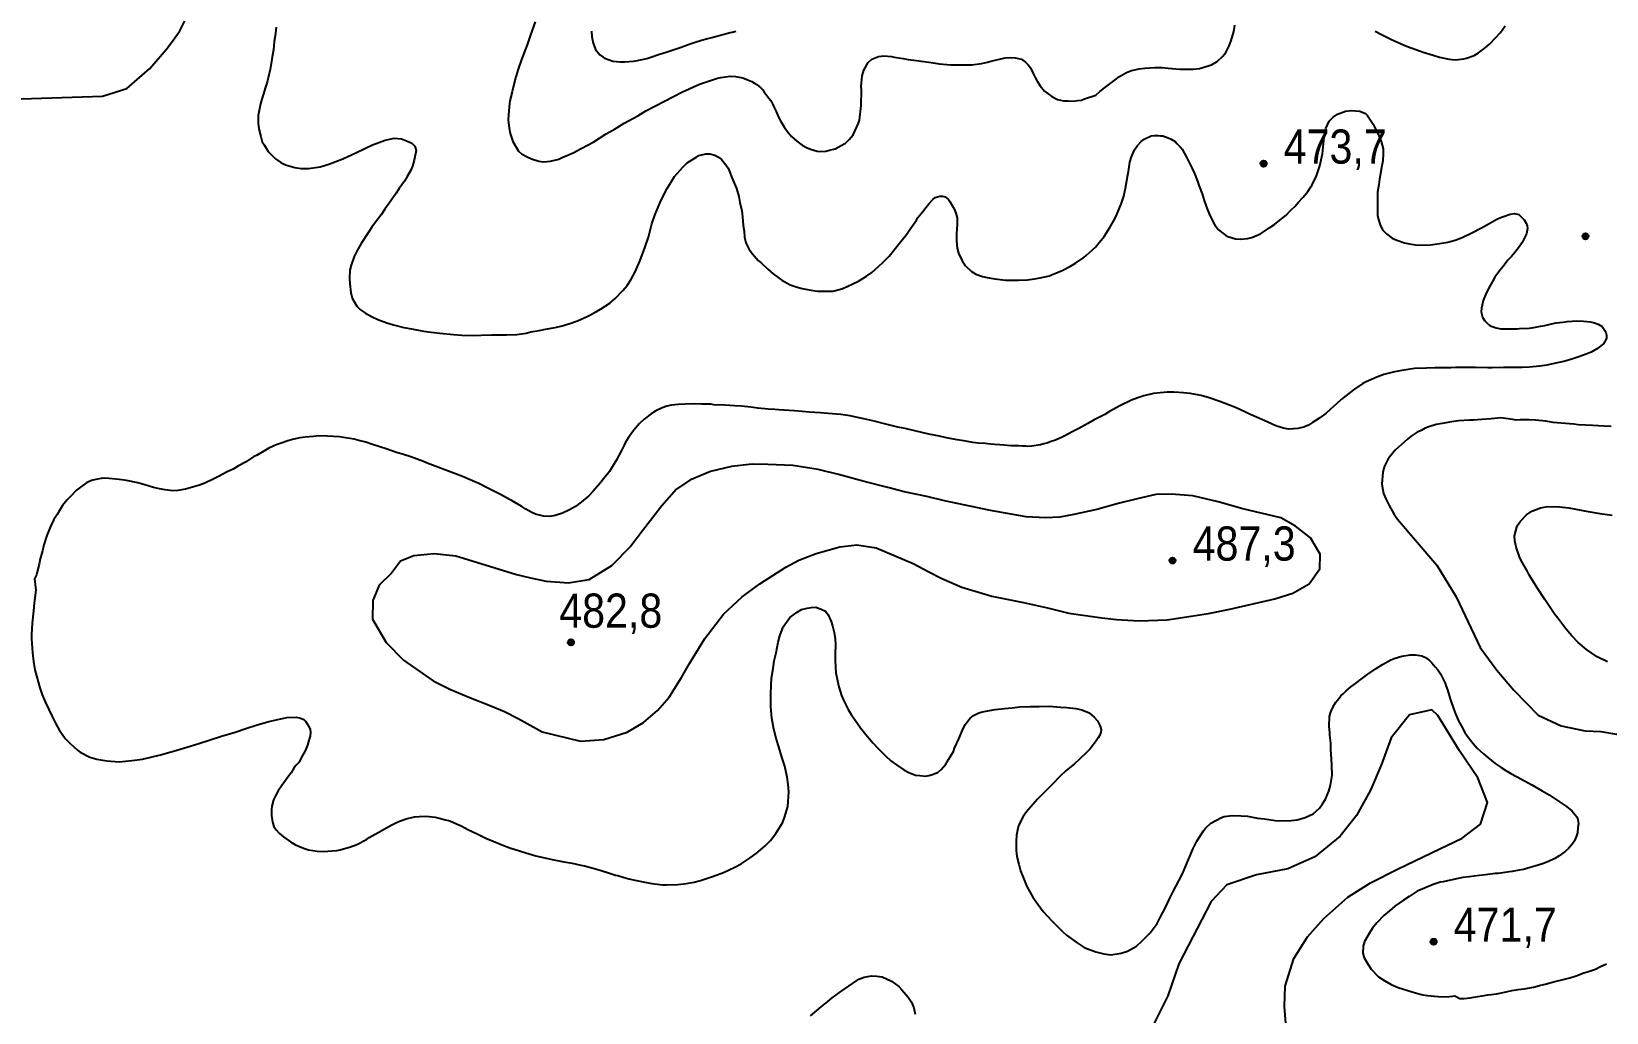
# Model space of a CAD drawing. Header units: metres. Extents: x 552626 to 559174, y 1843804 to 1852371.
# Drawn here: x 556217 to 557000, y 1849219 to 1849707 of the extents above; entities that cross this region are included whole.
import ezdxf

# ---------------------------------------------------------------- set-up
doc = ezdxf.new("R2010")
doc.units = ezdxf.units.M
doc.header["$LTSCALE"] = 6.8
for name, color, linetype, lineweight in [('1', 7, 'Continuous', 25), ('3', 7, 'Continuous', 25), ('5', 7, 'Continuous', 25)]:
    doc.layers.add(name, color=color, linetype=linetype, lineweight=lineweight)

msp = doc.modelspace()

# ---------------------------------------------------------------- hatches: boundary and pattern name
at = {"layer": '5'}
for points in [[(556830.64, 1849641.47, 1), (556827.64, 1849641.47, 1)], [(556990.62, 1849605.34, 1), (556987.62, 1849605.34, 1)], [(556785.38, 1849444.1, 1), (556782.38, 1849444.1, 1)], [(556486.46, 1849403.46, 1), (556483.46, 1849403.46, 1)], [(556915.14, 1849254.61, 1), (556912.14, 1849254.61, 1)]]:
    msp.add_hatch(color=256, dxfattribs=at).paths.add_polyline_path(points)

# ---------------------------------------------------------------- linework, layer by layer
at = {"layer": '1'}
for points in [[(556206.75, 1849673.55), (556252.16, 1849675.11), (556264.2, 1849678.77), (556275.71, 1849688.72), (556283.84, 1849698.3), (556285.99, 1849701.01), (556289.47, 1849705.8), (556290.54, 1849707.57), (556292.85, 1849712.14), (556296.2, 1849719.65), (556298.7, 1849726.52), (556300.09, 1849731.16), (556301.5, 1849735.62), (556304.78, 1849751.31), (556303.58, 1849765.58), (556300.92, 1849777.35), (556299.97, 1849783.07), (556297.71, 1849791.39), (556293.96, 1849802.46), (556289.39, 1849811.83), (556285.06, 1849819.19), (556281.52, 1849824.6), (556277.35, 1849831.84)], [(556467.2, 1849712.03), (556464.84, 1849705.55), (556463.13, 1849700.52), (556462.1, 1849697.57), (556460.32, 1849693.26)], [(556338.43, 1849709.41), (556337.92, 1849705.06), (556337.51, 1849702.27), (556337.17, 1849698.11), (556336.56, 1849694.66), (556336.34, 1849693.35), (556335.46, 1849688.32), (556334.84, 1849685.68), (556333.99, 1849681.93), (556333.26, 1849679.56), (556332.05, 1849675.76), (556331.4, 1849673.49), (556330.74, 1849671.22), (556330.03, 1849667.85), (556329.58, 1849665.42), (556329.47, 1849661.57), (556329.79, 1849658.86), (556330.78, 1849654.95), (556331.53, 1849652.39), (556332.44, 1849650.85), (556334.56, 1849647.52), (556338.09, 1849643.9), (556340.76, 1849642.11), (556343.19, 1849640.83), (556347.73, 1849639.53), (556350.98, 1849639.08), (556354.56, 1849639.03), (556360.39, 1849639.97), (556364.72, 1849641.29), (556371.55, 1849643.91), (556378.42, 1849646.98), (556386.39, 1849650.82), (556392.71, 1849653.19), (556397.18, 1849654.07), (556400.77, 1849653.84), (556404.12, 1849652.49), (556405.87, 1849651.6), (556407.32, 1849650.12), (556408.01, 1849648.09), (556407.46, 1849644.92), (556407.03, 1849643.13), (556406.18, 1849640.2), (556405.4, 1849638.19), (556403.57, 1849635.06), (556402.19, 1849632.7)], [(556495.23, 1849707.29), (556495.28, 1849704.47), (556495.92, 1849701.34), (556497.19, 1849698.2), (556499.32, 1849695.53), (556501.01, 1849694.35), (556502.07, 1849693.84), (556505.7, 1849692.43), (556509.39, 1849692.12), (556511.67, 1849692.11), (556515.84, 1849692.41), (556517.28, 1849692.57), (556522.7, 1849693.83), (556524.2, 1849694.28), (556528.94, 1849695.92), (556532.2, 1849696.93), (556536.78, 1849698.37), (556539.68, 1849699.34), (556543.7, 1849700.9), (556546.26, 1849701.65), (556549.86, 1849702.88), (556552.24, 1849703.61), (556554.38, 1849704.04), (556557.38, 1849704.93), (556558.62, 1849705.26), (556564.13, 1849706.62), (556565.11, 1849706.82), (556566.97, 1849707.31)], [(556703.17, 1849694.19), (556705.71, 1849694.14), (556708.86, 1849693.41), (556710.85, 1849691.99), (556712.2, 1849690.59), (556713.29, 1849689.08), (556714.62, 1849686.22), (556715.57, 1849684.32), (556716.69, 1849682.44), (556718.14, 1849680.14), (556720.36, 1849677.57), (556722.06, 1849676.21), (556723.95, 1849674.88), (556726.8, 1849673.43), (556729.77, 1849672.64), (556731.96, 1849672.64), (556734.49, 1849672.6), (556736.6, 1849672.83), (556738.68, 1849673.07), (556740.21, 1849673.63), (556745.78, 1849675.46), (556747.76, 1849677.33), (556750.09, 1849679.24), (556752.11, 1849680.75), (556755.39, 1849683.23), (556757.58, 1849684.76), (556761, 1849686.79), (556763.44, 1849687.8), (556767.26, 1849688.7), (556770.14, 1849689.03), (556775.05, 1849689.22), (556778.51, 1849689.26), (556781.74, 1849688.99), (556787.55, 1849688.47), (556789.11, 1849688.38), (556794.12, 1849688.49), (556797.28, 1849688.77), (556803.28, 1849690.55), (556806.1, 1849692.24), (556808.89, 1849694.94), (556810.33, 1849696.74), (556811.96, 1849700.03), (556813.11, 1849702.72), (556814.33, 1849707.15), (556814.78, 1849710.4)], [(556884.58, 1849707.37), (556887.79, 1849705.64), (556892.63, 1849703.27), (556896.1, 1849701.66), (556900.23, 1849699.86), (556905.26, 1849698.15), (556908.51, 1849696.88), (556913.35, 1849695.34), (556916.55, 1849694.43), (556921.32, 1849693.43)], [(556921.32, 1849693.43), (556924.29, 1849693.04), (556928.61, 1849693.53), (556930.03, 1849693.88), (556933.79, 1849695.31), (556936.01, 1849696.66), (556939.21, 1849699.04), (556941.36, 1849700.93), (556944.63, 1849704.22), (556946.81, 1849706.76), (556949.26, 1849710.05)], [(556460.32, 1849693.26), (556458.67, 1849688.51), (556457.56, 1849684.64), (556456.04, 1849678.81), (556455.77, 1849677.22), (556454.64, 1849672.71), (556454.25, 1849669.75), (556453.89, 1849665.78), (556453.84, 1849663.04), (556454.27, 1849659.25), (556454.78, 1849656.39), (556456.06, 1849652.43), (556458.88, 1849647.74), (556460.31, 1849646.44), (556462.94, 1849645.01), (556465.44, 1849643.83), (556468.95, 1849642.69), (556471.36, 1849642.41), (556474.8, 1849642.63), (556478.96, 1849643.74), (556480.52, 1849644.47), (556486.08, 1849646.93), (556490.04, 1849649.03), (556496.31, 1849652.4), (556502.53, 1849656.31), (556506.9, 1849658.73), (556511.42, 1849661.53), (556518.19, 1849665.32), (556522.21, 1849667.69), (556526.59, 1849670.11), (556535.98, 1849674.93), (556540.38, 1849677.17), (556548.88, 1849681.07), (556557.76, 1849684), (556559.46, 1849684.29), (556564.04, 1849684.91), (556566.7, 1849684.76), (556570.43, 1849684.09), (556572.34, 1849683.4), (556574.82, 1849682.4), (556576.21, 1849681.47), (556577.29, 1849680.77), (556578.5, 1849679.81), (556579.3, 1849679.18), (556580.25, 1849678.1), (556581.01, 1849677), (556581.86, 1849676), (556583.37, 1849673.98), (556584.23, 1849672.81), (556585.36, 1849670.93), (556585.86, 1849669.71), (556586.95, 1849667.37), (556588.09, 1849664.67), (556589.03, 1849662.77), (556590.04, 1849661.15), (556591.15, 1849659.45), (556592.36, 1849657.68), (556594.59, 1849654.92), (556597.22, 1849652.67), (556599.83, 1849650.6), (556601.96, 1849649.56), (556603.98, 1849648.61), (556607.29, 1849647.62), (556609.14, 1849647.47), (556611.58, 1849647.65), (556613.44, 1849648.14), (556616.18, 1849648.91), (556619.2, 1849650.45), (556621.34, 1849651.7), (556623.23, 1849653.46), (556625.15, 1849655.87), (556627.87, 1849661.57), (556628.32, 1849663.18), (556629.24, 1849670.31), (556629.27, 1849677.98), (556629.14, 1849679.88), (556629.72, 1849685.15), (556630.5, 1849687.98), (556632.7, 1849691.79), (556634.44, 1849693.36), (556637.84, 1849694.75), (556640.36, 1849695.04), (556644.23, 1849694.75), (556645.63, 1849694.46), (556650, 1849693.77), (556652.6, 1849693.34), (556656.59, 1849692.8), (556658.92, 1849692.43), (556662.72, 1849691.86), (556666.15, 1849691.43), (556668.01, 1849691.1), (556673.72, 1849690.66), (556675.46, 1849690.58), (556680.85, 1849690.56), (556684.21, 1849690.68), (556688.98, 1849691.31), (556691.96, 1849691.89), (556694.3, 1849692.62), (556697.18, 1849693.28), (556700.66, 1849694.12), (556703.17, 1849694.19)], [(556811.33, 1849605.25), (556815.2, 1849604.14), (556817.61, 1849603.87), (556821.14, 1849604.18), (556823.37, 1849604.71), (556827.53, 1849606.65), (556828.65, 1849607.24), (556832.22, 1849609.66), (556834.5, 1849611.29), (556838.86, 1849614.72), (556840.12, 1849615.69), (556842.82, 1849618.47), (556844.72, 1849620.24), (556846.41, 1849622.17), (556848.85, 1849624.83), (556851.09, 1849627.65), (556852.57, 1849629.92), (556853.26, 1849631), (556855.49, 1849635.47), (556857.12, 1849640.41), (556858.36, 1849646.31), (556858.79, 1849649.74), (556859.04, 1849653.16), (556859.35, 1849656.03), (556860.02, 1849658.94), (556861.8, 1849662.62), (556863.67, 1849664.57), (556865.88, 1849666.1), (556869.82, 1849667.56), (556872.61, 1849667.97), (556877.05, 1849667.57), (556879.74, 1849666.41), (556880.56, 1849665.59), (556883.55, 1849661.09), (556884.34, 1849659.81), (556886.4, 1849655.38), (556887.55, 1849652.5), (556888.53, 1849648.77), (556888.62, 1849646.4), (556888.39, 1849642.81), (556887.84, 1849640.46), (556887.19, 1849636.55), (556886.68, 1849633.84), (556886.35, 1849631.15), (556885.78, 1849627.33), (556885.82, 1849615.82), (556886.01, 1849614.19), (556887.1, 1849611.02), (556888.3, 1849608.6), (556890.27, 1849606.54), (556893.07, 1849604.49), (556895.38, 1849603.47), (556899.09, 1849602.16), (556901.72, 1849601.55), (556904.62, 1849601.06), (556907.36, 1849601.01), (556912.1, 1849601.18), (556915.53, 1849601.58), (556920.64, 1849602.44), (556924.27, 1849603.5), (556927.78, 1849604.81), (556932.64, 1849607.02), (556937.47, 1849609.58), (556940.39, 1849611.2), (556945.12, 1849613.85), (556947.38, 1849614.84), (556948.78, 1849615.36), (556951.69, 1849616.34), (556953.75, 1849616.67), (556955.9, 1849616.27), (556957.65, 1849614.55), (556958.6, 1849613.47), (556959.61, 1849611.85), (556960.04, 1849610.53), (556960.28, 1849609.19), (556959.75, 1849606.66), (556959.03, 1849604.93), (556957.7, 1849602.21), (556956.36, 1849600.32), (556953.97, 1849597.31), (556952.27, 1849595.37), (556950.57, 1849593.44), (556948.17, 1849590.42), (556946.5, 1849588.31), (556944.12, 1849585.11), (556942.82, 1849582.86), (556940.85, 1849579.34), (556939.38, 1849576.25), (556938.24, 1849573.37), (556937.39, 1849569.62), (556937.32, 1849567.87), (556937.99, 1849565.21), (556938.92, 1849563.48), (556940.9, 1849561.42), (556941.78, 1849560.89), (556944.73, 1849559.85), (556946.98, 1849559.38), (556951.1, 1849559.39), (556955.13, 1849559.31), (556956.39, 1849559.45), (556961.13, 1849559.63)], [(556612.19, 1849578), (556615.1, 1849578.15), (556619.55, 1849579.21), (556622.26, 1849580.34), (556625.02, 1849581.76), (556627.81, 1849582.99), (556631.81, 1849585.55), (556634.43, 1849587.41), (556639.73, 1849592.22), (556643.01, 1849595.52), (556646.94, 1849600.27), (556648.86, 1849602.69), (556651.66, 1849606.21), (556653.29, 1849608.68), (556656.59, 1849613.45), (556657.36, 1849614.64), (556659.84, 1849617.76), (556661.44, 1849619.77), (556662.88, 1849621.58), (556664.73, 1849623.71), (556665.99, 1849624.68), (556668.3, 1849625.31), (556669.58, 1849625.28), (556670.99, 1849624.98), (556672.52, 1849623.6), (556673.18, 1849622.58), (556674.32, 1849620.7), (556675.32, 1849619.08), (556676.22, 1849616.89), (556676.85, 1849614.59), (556676.96, 1849611.22), (556676.75, 1849609.09), (556676.49, 1849606.5), (556676.53, 1849603.03), (556676.84, 1849599.5), (556677.49, 1849597.02), (556679.31, 1849593.11), (556680.97, 1849590.65), (556684.03, 1849587.89), (556686.1, 1849586.57), (556689.53, 1849585.32), (556691.78, 1849584.85), (556695.6, 1849584.28), (556696.9, 1849584.06), (556700.98, 1849583.62), (556704.47, 1849583.47), (556707.3, 1849583.52), (556711.75, 1849583.76), (556715.36, 1849584.17), (556718.05, 1849584.66), (556722.68, 1849585.74), (556723.82, 1849586.15), (556727.14, 1849587.45), (556729.41, 1849588.44), (556733.19, 1849590.52), (556735.67, 1849591.99), (556739.74, 1849594.84), (556740.9, 1849595.88), (556745.8, 1849600.19), (556746.75, 1849601.4), (556749.87, 1849605.33), (556752.74, 1849609.77), (556755.18, 1849614.07), (556756.21, 1849616.2), (556758.5, 1849621.77), (556759.65, 1849625.28), (556760.56, 1849629.32), (556761.72, 1849635.95), (556762.07, 1849637.63), (556762.74, 1849642.19), (556763.53, 1849644.84), (556764.96, 1849648.3), (556766.44, 1849650.57), (556768.32, 1849652.52), (556769.84, 1849653.61), (556773.3, 1849655.29), (556774.93, 1849655.48), (556776.93, 1849655.52), (556777.96, 1849655.37), (556779.16, 1849655.23), (556781.65, 1849654.24), (556783.18, 1849653.68), (556785.15, 1849652.44), (556786.28, 1849651.38), (556787.73, 1849649.9), (556788.7, 1849648.64), (556789.77, 1849646.48), (556790.8, 1849644.68), (556791.97, 1849642.44), (556793.73, 1849639.07), (556794.84, 1849636.55), (556796.28, 1849632.78), (556797.21, 1849630.24), (556798.65, 1849626.47), (556799.66, 1849623.2), (556801.31, 1849618.46), (556802.58, 1849615.31), (556804.92, 1849610.82), (556806.74, 1849608.56), (556810.16, 1849605.85), (556811.33, 1849605.25)], [(556402.19, 1849632.7), (556399.68, 1849629.12), (556398.12, 1849626.75), (556395.44, 1849622.97), (556392.53, 1849618.88), (556390.65, 1849616.11), (556387.88, 1849612.41), (556386.06, 1849609.91), (556384.19, 1849607.14), (556380.78, 1849601.81), (556378.56, 1849597.99), (556377.31, 1849595.37), (556375.7, 1849591.07), (556375.09, 1849588.44), (556374.9, 1849584.49), (556375.13, 1849581.68), (556375.63, 1849577.35), (556376.22, 1849574.58), (556378.5, 1849570.64), (556380.45, 1849568.76), (556382.93, 1849567.13), (556386.25, 1849565.31), (556388.96, 1849563.98), (556393.54, 1849562.31), (556396.85, 1849561.32), (556401.93, 1849560.07), (556405.67, 1849559.4), (556411.65, 1849558.26), (556415.47, 1849557.69), (556419.82, 1849557.19), (556426.57, 1849556.59), (556430.72, 1849556.25), (556436.68, 1849556.11), (556440.33, 1849556.16), (556445.53, 1849556.3), (556446.99, 1849556.28), (556450.82, 1849556.36), (556452.93, 1849556.33), (556458.02, 1849556.55), (556462.7, 1849557.27), (556465.1, 1849557.82), (556469.13, 1849558.55), (556472.36, 1849559.11), (556477.19, 1849560.03), (556480.58, 1849560.78), (556484.37, 1849562.04), (556488.24, 1849563.4), (556493.28, 1849565.62), (556496.47, 1849567.36), (556499.65, 1849569.1), (556504.23, 1849572.18), (556506.89, 1849574.5), (556510.75, 1849578.33), (556512.83, 1849580.94), (556514.71, 1849583.72), (556516.82, 1849587.62), (556519.23, 1849592.92), (556521.87, 1849600.18), (556523.52, 1849604.94), (556525.22, 1849611.63), (556526.57, 1849615.8), (556529.17, 1849621.77), (556531.74, 1849627.28), (556532.82, 1849629.05), (556536.43, 1849635.04), (556540.64, 1849639.73), (556542.68, 1849641.88), (556547.55, 1849644.91), (556548.57, 1849645.58), (556552.03, 1849646.43), (556553.96, 1849646.38), (556556.41, 1849645.75), (556558.56, 1849644.53), (556559.89, 1849643.31), (556561.91, 1849640.89), (556563.02, 1849639.19), (556563.97, 1849637.29), (556564.78, 1849635), (556566.27, 1849631.52), (556567.19, 1849629.15), (556568.38, 1849625.09), (556568.9, 1849622.22), (556569.83, 1849618.03), (556570.19, 1849614.96), (556570.58, 1849610.71), (556570.99, 1849607.92), (556571.25, 1849604.93), (556571.94, 1849602.09), (556573.6, 1849598.8), (556575.13, 1849596.6), (556578.07, 1849593.28), (556579.28, 1849592.32), (556582.86, 1849588.98), (556585.5, 1849586.73), (556589.7, 1849583.55), (556593.9, 1849581.2), (556596.86, 1849580.17), (556599.87, 1849579.42), (556604.09, 1849578.53), (556607.52, 1849578.1), (556612.19, 1849578)], [(556961.13, 1849559.63), (556963.45, 1849560.08), (556966.68, 1849560.64), (556968.93, 1849560.99), (556972.21, 1849561.82), (556974.5, 1849562.3), (556977.84, 1849562.67), (556979.99, 1849562.99), (556982.41, 1849563.14), (556984.64, 1849563.27), (556988.13, 1849563.2), (556991.52, 1849562.77), (556993.56, 1849562.36), (556995.43, 1849561.7), (556997.4, 1849560.43), (556998.74, 1849558.51), (556999.23, 1849557.6), (556999.49, 1849556.24), (556999.5, 1849554.6), (556998.06, 1849551.96), (556996.72, 1849550.9), (556995.14, 1849549.53), (556991.88, 1849547.69), (556989.43, 1849546.68), (556985.75, 1849545.34), (556982.84, 1849544.36), (556978.33, 1849543.02), (556975.02, 1849542.37), (556969.93, 1849541.33), (556966.42, 1849540.83), (556961.27, 1849540.33), (556957.72, 1849540.2), (556954.17, 1849540.07), (556948.41, 1849540.05), (556942.65, 1849540.02), (556940.64, 1849539.98), (556934.4, 1849540.17), (556924.45, 1849540.04), (556922.27, 1849539.97), (556920.16, 1849540), (556914.22, 1849539.96), (556910.13, 1849539.76), (556904.21, 1849539.54), (556897.91, 1849538.64), (556894.14, 1849538.02), (556888.91, 1849536.6), (556885.49, 1849535.38), (556880.1, 1849532.93), (556878.54, 1849532.21), (556873.87, 1849529.02), (556867.65, 1849524.28), (556865.43, 1849522.11), (556862.29, 1849519.18), (556860.29, 1849517.49), (556857.09, 1849515.11), (556853.53, 1849512.69), (556851.39, 1849511.44), (556849.12, 1849510.45), (556846.09, 1849509.74), (556844.01, 1849509.59), (556841.46, 1849509.48), (556839.11, 1849510.03), (556837.81, 1849510.25), (556835.24, 1849511.14), (556831.2, 1849512.87), (556826.75, 1849514.92), (556821.75, 1849517.09), (556820.1, 1849517.91), (556815.18, 1849520.18), (556811.72, 1849521.61), (556807.42, 1849523.22), (556802.18, 1849525.08), (556798.12, 1849526.17), (556792.7, 1849527.2), (556789.37, 1849527.54), (556784.49, 1849527.81), (556781.2, 1849527.8), (556776.13, 1849527.4), (556774.5, 1849527.21), (556769.69, 1849526.11), (556766.61, 1849525.11), (556763.46, 1849523.84), (556757.65, 1849521.07), (556752.59, 1849518.2), (556750.19, 1849516.83), (556745.02, 1849514.04), (556741.84, 1849512.3), (556737.27, 1849509.86), (556734.35, 1849508.24), (556730.38, 1849506.14), (556729.08, 1849505.54), (556725.69, 1849503.96), (556723.67, 1849503.27), (556721.39, 1849502.46), (556719.96, 1849502.11), (556718.36, 1849501.74), (556717.12, 1849501.42), (556715.05, 1849501.09), (556713.97, 1849500.97), (556712.06, 1849500.84), (556711.04, 1849500.99)], [(556711.04, 1849500.99), (556709.29, 1849501.07), (556707.37, 1849501.12), (556705.98, 1849501.24), (556703.51, 1849501.23), (556700, 1849501.56), (556698.08, 1849501.61), (556695.41, 1849501.76), (556693.46, 1849501.99), (556690.87, 1849502.25), (556687.36, 1849502.57), (556684.67, 1849502.9), (556680.19, 1849503.67), (556676.84, 1849504.2), (556671.52, 1849505.14), (556668.05, 1849505.93), (556662.8, 1849506.98), (556659.33, 1849507.77), (556655.86, 1849508.56), (556651.06, 1849509.74), (556647.4, 1849510.51), (556641.38, 1849512.02), (556634.97, 1849513.66), (556630.58, 1849514.52), (556625.88, 1849515.63), (556623.73, 1849516.02), (556618.99, 1849516.67), (556612.71, 1849517.23), (556608.92, 1849517.61), (556603.3, 1849517.98), (556599.78, 1849518.3), (556596.01, 1849518.51), (556588.08, 1849519.06), (556586.24, 1849519.22), (556582.93, 1849519.39), (556577.75, 1849519.89), (556574.32, 1849520.32), (556569.68, 1849520.88), (556566.37, 1849521.05), (556561.49, 1849521.31), (556555.97, 1849521.59), (556554.39, 1849521.87), (556549.91, 1849521.81), (556546.78, 1849522), (556541.59, 1849521.86), (556538.22, 1849521.75), (556534.97, 1849521.38), (556532.56, 1849520.83), (556530.28, 1849520.02), (556527.15, 1849518.56), (556524.85, 1849517.11), (556521.41, 1849514.43), (556519.09, 1849512.33), (556516.19, 1849508.89), (556513.5, 1849505.29), (556511.88, 1849502.63), (556511.37, 1849501.57), (556510.17, 1849499.24), (556507.4, 1849493.89), (556505.65, 1849490.85), (556504.09, 1849488.48), (556501.29, 1849484.96), (556499.3, 1849482.44), (556496.08, 1849478.6), (556493.78, 1849476.32), (556490.12, 1849473.16), (556487.16, 1849471.08), (556484.26, 1849469.29), (556480.79, 1849467.61), (556477.08, 1849466.45), (556474.48, 1849466.06), (556471.27, 1849466.15), (556467.31, 1849467.16), (556465.56, 1849468.05), (556462.55, 1849469.63), (556460.48, 1849470.95), (556455.67, 1849473.78), (556454.4, 1849474.45), (556450, 1849476.97), (556446.7, 1849478.6), (556443.69, 1849480.17), (556439.13, 1849482.48), (556436.05, 1849483.78), (556431.15, 1849485.87), (556427.61, 1849487.2), (556422.35, 1849489.24), (556418.81, 1849490.58), (556413.47, 1849492.52), (556411.64, 1849493.32), (556405.43, 1849495.62), (556401.82, 1849496.85), (556398.22, 1849497.9), (556393.08, 1849499.69), (556389.94, 1849500.7), (556385.77, 1849502.05), (556383.01, 1849502.92), (556379.62, 1849503.81), (556377.17, 1849504.45), (556372.87, 1849505.23), (556369.9, 1849505.62), (556366.95, 1849505.83)], [(556998.31, 1849510.97), (556992.8, 1849511.25), (556985.45, 1849511.69), (556983.33, 1849511.9), (556976.98, 1849512.36), (556973.09, 1849512.82), (556969.36, 1849513.49), (556964.19, 1849513.99), (556960.99, 1849514.08), (556956.7, 1849514.04), (556954.7, 1849514), (556952.94, 1849514.25), (556947.09, 1849515.13), (556945.47, 1849514.94), (556942.3, 1849514.67), (556939.68, 1849514.46), (556933.25, 1849514), (556931.43, 1849513.97), (556926.01, 1849513.53), (556922.5, 1849513.04), (556917.84, 1849512.32), (556914.98, 1849511.81), (556911.28, 1849510.65), (556909.36, 1849509.88), (556907.38, 1849508.84), (556905.48, 1849507.89), (556902.5, 1849505.99), (556900.67, 1849504.51), (556894.46, 1849498.96), (556892.39, 1849496.35), (556891.03, 1849494.64), (556889.02, 1849490.67), (556888.43, 1849487.86), (556887.97, 1849482.33), (556888.12, 1849481.07), (556888.81, 1849477.41), (556890.06, 1849474.45), (556891.6, 1849471.43), (556893.89, 1849467.31), (556895.65, 1849464.78), (556915.26, 1849441.77), (556924.92, 1849426.15), (556930.87, 1849413.5), (556936.82, 1849400.85), (556945, 1849389.69), (556953.51, 1849379.7), (556965.6, 1849367.29), (556977.06, 1849361.95), (556988.92, 1849359.45), (556996.68, 1849359.06), (557010.31, 1849356.76)], [(557001.79, 1849510.82), (556998.31, 1849510.97)], [(556366.95, 1849505.83), (556363.92, 1849505.94), (556359.61, 1849506.09), (556356.98, 1849505.88), (556352.83, 1849505.4), (556350.3, 1849505.11), (556346.55, 1849504.31), (556344.25, 1849503.68), (556340.9, 1849502.57), (556338.54, 1849501.66), (556334.89, 1849499.96), (556332.31, 1849498.56), (556328.63, 1849496.4), (556327.32, 1849495.8), (556323.24, 1849493.13), (556319.72, 1849491.18), (556317.15, 1849489.6), (556314.21, 1849488.17), (556309.9, 1849485.84), (556307.22, 1849484.53), (556303.06, 1849482.59), (556300.43, 1849481.55), (556293.44, 1849479.56), (556289.57, 1849479.03), (556287.12, 1849478.84), (556283.32, 1849479.22), (556280.51, 1849479.82), (556277.6, 1849480.49), (556273.24, 1849481.82), (556269.67, 1849482.69), (556264.05, 1849483.87), (556260.41, 1849484.46), (556255.42, 1849484.98), (556252.39, 1849485.09), (556248.8, 1849484.5), (556246.67, 1849483.89), (556244.25, 1849482.69), (556241.29, 1849480.62), (556239.27, 1849479.1), (556236.41, 1849476.12), (556234.61, 1849474.27), (556232.37, 1849471.45), (556230.28, 1849468.2), (556229.68, 1849467.03), (556227.96, 1849464.46), (556226.35, 1849460.98), (556224.48, 1849456.56), (556223.09, 1849451.92), (556222.34, 1849448.91), (556221.15, 1849444.93), (556220.72, 1849442.32), (556219.81, 1849439.11), (556219.32, 1849437.04), (556218.44, 1849435.11), (556219.1, 1849429.33), (556218.28, 1849422.93), (556217.9, 1849419.14), (556217.24, 1849412.93), (556216.96, 1849407.41), (556216.95, 1849405.13), (556217.37, 1849398.23), (556217.87, 1849393.9), (556218.61, 1849389.87), (556221.01, 1849380.91), (556222.24, 1849377.3), (556223.86, 1849373.55), (556225.54, 1849370.09), (556227, 1849366.96), (556229.02, 1849362.9), (556230.63, 1849359.97), (556233.6, 1849355.65), (556235.87, 1849353.35), (556239.76, 1849349.78), (556241.15, 1849348.84), (556245.81, 1849346.45), (556249.33, 1849345.3), (556254.26, 1849344.49), (556260.53, 1849344.11), (556266.68, 1849344.64), (556272.08, 1849345.44), (556280.98, 1849347.56), (556287.45, 1849349.31), (556295.67, 1849351.81), (556300, 1849353.13), (556311.28, 1849356.8), (556318.17, 1849358.87), (556323.47, 1849360.58), (556328.58, 1849362.26), (556334.85, 1849364.17), (556343.77, 1849366.11), (556348.42, 1849366.18), (556350.01, 1849365.91), (556351.13, 1849365.67), (556352.3, 1849365.07), (556353.13, 1849364.26), (556353.91, 1849362.97), (556354.6, 1849361.77), (556355.33, 1849360.21), (556355.59, 1849358.69), (556355.44, 1849356.84), (556355.1, 1849355.8)], [(557000.08, 1849393.81), (556994.86, 1849396.31), (556989.62, 1849399.82), (556985.47, 1849403.45), (556982.27, 1849406.64), (556979.39, 1849410.23), (556975.33, 1849415.42), (556973.92, 1849417.36), (556968.97, 1849424.73), (556965.1, 1849430.59), (556961.29, 1849436.72), (556960.24, 1849438.7), (556957.16, 1849444.09), (556956.31, 1849445.91), (556954.65, 1849450.83), (556953.94, 1849453.86), (556953.91, 1849456.5), (556955.17, 1849461.39), (556956.83, 1849463.68), (556959.84, 1849466.85), (556962.38, 1849468.61), (556966.74, 1849470.38), (556970.32, 1849470.98), (556976.27, 1849470.84), (556980.8, 1849470.36), (556984.34, 1849469.67), (556990.41, 1849468.45), (556996.19, 1849467.47), (557002.4, 1849466.63)], [(556587.16, 1849355.1), (556585.74, 1849360.33), (556584.83, 1849365.81), (556584.4, 1849369.6), (556584.27, 1849371.5), (556584.31, 1849377.54), (556584.41, 1849382.22), (556584.66, 1849385.63), (556585.39, 1849390.47), (556585.95, 1849394.28), (556586.86, 1849398.32), (556587.91, 1849403.56), (556588.82, 1849406.77), (556590.41, 1849411.25), (556592.84, 1849414.73), (556593.72, 1849415.84), (556597.44, 1849418.46), (556599.58, 1849419.71), (556602.33, 1849420.48), (556604.39, 1849420.81), (556606.58, 1849420.88), (556609.33, 1849420.01), (556611.46, 1849418.97), (556612.85, 1849417.21), (556614.25, 1849413.81), (556614.96, 1849411.6), (556615.8, 1849408.31), (556616.25, 1849405.17), (556616.38, 1849402.44), (556616.2, 1849397.66), (556616.19, 1849394.55), (556616.4, 1849391.1), (556616.63, 1849388.29), (556617.37, 1849384.26), (556618.16, 1849381.34), (556619.48, 1849377.01), (556620.62, 1849374.3), (556622.66, 1849370.06), (556624.23, 1849367.5), (556627.06, 1849363.61), (556628.91, 1849360.99), (556631.49, 1849357.63), (556635.1, 1849353.29), (556637.39, 1849350.81), (556641.22, 1849346.95), (556643.96, 1849344.62), (556646.75, 1849342.56), (556650.41, 1849340.14), (556652.87, 1849338.69), (556656.12, 1849337.42), (556658.25, 1849337.2), (556661.2, 1849336.99), (556662.82, 1849337.18), (556664.69, 1849337.67), (556667.37, 1849338.98), (556668.87, 1849340.25), (556671.31, 1849342.91), (556672.61, 1849345.16), (556674.98, 1849349.18), (556675.62, 1849350.81), (556677.72, 1849355.53), (556679.51, 1849359.85), (556680.85, 1849362.57), (556683.33, 1849365.69), (556684.99, 1849367.16), (556687.67, 1849368.47), (556689.53, 1849368.96), (556693.02, 1849369.63), (556695.81, 1849370.04), (556700.32, 1849370.56), (556704.21, 1849370.92), (556708, 1849371.35), (556713.38, 1849371.51), (556717.57, 1849371.63), (556722.69, 1849371.67), (556728.31, 1849371.31), (556731.36, 1849371.02), (556735.89, 1849370.53), (556738.81, 1849369.86), (556742.54, 1849368.37), (556744.98, 1849366.27), (556746.65, 1849364.45), (556747.96, 1849361.77), (556748.45, 1849359.9), (556748.3, 1849358.88), (556747.74, 1849357.35), (556746.98, 1849355.99), (556745.67, 1849353.92), (556745.03, 1849353.11), (556742.95, 1849350.5), (556740.99, 1849348.44), (556737.59, 1849345.4), (556735.11, 1849343.1), (556730.85, 1849339.6), (556728.05, 1849336.9), (556723.87, 1849332.67), (556716.84, 1849325.46), (556714.4, 1849322.8), (556711.34, 1849319.16), (556709.69, 1849316.87), (556707.76, 1849312.99)], [(556707.76, 1849312.99), (556707.26, 1849311.74), (556706.37, 1849307.53), (556706.16, 1849304.58), (556706.24, 1849299.92), (556706.57, 1849297.03), (556707.47, 1849293.2), (556708.4, 1849289.84), (556710.1, 1849285.37), (556711.58, 1849282.06), (556714.47, 1849276.82), (556716.89, 1849273.26), (556719.59, 1849269.63), (556723.88, 1849264.91), (556729.44, 1849259.52), (556731.27, 1849257.9), (556736.56, 1849254.03), (556740.04, 1849251.76), (556745.78, 1849249.5), (556749.8, 1849248.6), (556753.31, 1849248.11), (556758.3, 1849248.91), (556761.55, 1849249.87), (556765.94, 1849252.42), (556768.75, 1849254.98), (556772.84, 1849259.05), (556776.25, 1849263.72), (556778.12, 1849267.32), (556780.07, 1849271.02), (556782.96, 1849276.93), (556784.08, 1849279.16), (556788.88, 1849288.3), (556790.43, 1849292.32), (556791.8, 1849295.5), (556794.11, 1849300.88), (556795.96, 1849304.66), (556799.21, 1849309.79), (556800.25, 1849311.1), (556802.99, 1849313.51), (556808.24, 1849316.4), (556809.56, 1849316.83), (556813.61, 1849317.39), (556818.03, 1849317.16), (556821.16, 1849316.97), (556826.2, 1849316.09), (556829.63, 1849315.66), (556834.93, 1849314.9), (556838.34, 1849314.65), (556842.89, 1849314.8), (556845.78, 1849315.14), (556849.75, 1849316.41), (556853.84, 1849318.26), (556857, 1849321), (556858.49, 1849323.09), (556859.87, 1849325.44), (556861.52, 1849329.38), (556862.35, 1849332.49), (556863.15, 1849337.43), (556863.06, 1849342.26), (556862.97, 1849345.45), (556862.61, 1849350.17), (556862.62, 1849353.28), (556862.06, 1849357.33), (556861.99, 1849358.69), (556861.74, 1849361.68), (556861.82, 1849366.54), (556862.34, 1849368.43), (556863.21, 1849370.35), (556864.57, 1849372.89), (556865.11, 1849373.77), (556866.63, 1849375.68), (556867.58, 1849376.89), (556868.82, 1849378.04), (556870.14, 1849379.29), (556872.56, 1849381.3), (556874.75, 1849383.02), (556878.29, 1849385.62), (556880.89, 1849387.65), (556885.13, 1849390.52), (556888.29, 1849392.44), (556892.42, 1849394.74), (556893.98, 1849395.47), (556897.87, 1849396.64), (556902, 1849397.3), (556904.57, 1849397.23), (556907.74, 1849396.68), (556909.57, 1849395.88), (556911.66, 1849394.39), (556912.79, 1849393.33), (556914.48, 1849391.33), (556915.67, 1849389.73), (556916.98, 1849387.87), (556919.35, 1849383.2), (556919.75, 1849382.06), (556920.56, 1849379.77), (556921.88, 1849375.44), (556922.19, 1849374.38), (556923.44, 1849370.6), (556924.48, 1849367.97), (556926.08, 1849364.41), (556927.25, 1849362.16)], [(556927.25, 1849362.16), (556929.21, 1849358.64), (556930.76, 1849356.26), (556933.32, 1849353.08), (556935.21, 1849350.92), (556938.47, 1849348), (556940.51, 1849346.22), (556944.23, 1849343.26), (556947.21, 1849341.23), (556949.48, 1849339.75), (556952.03, 1849338.22), (556954.85, 1849336.8), (556959.15, 1849334.37), (556962.47, 1849332.56), (556967.55, 1849329.67), (556970.99, 1849327.59), (556976.14, 1849324.16), (556979.6, 1849321.91), (556982.32, 1849319.75), (556984.78, 1849316.65), (556985.38, 1849315.35), (556985.63, 1849313.18), (556985.38, 1849311.41), (556985.13, 1849308.82), (556984.45, 1849306.74), (556983.58, 1849304.81), (556982.66, 1849303.24), (556980.64, 1849300.9), (556978.98, 1849299.43), (556976.02, 1849297.36), (556973.9, 1849295.92), (556970.77, 1849294.47), (556967.71, 1849293.29), (556964, 1849292.13), (556961.69, 1849291.5), (556958.33, 1849290.57), (556956.18, 1849290.14), (556952.59, 1849289.55), (556951.33, 1849289.4), (556945.75, 1849288.58), (556944.21, 1849288.49), (556939.44, 1849287.85), (556936.19, 1849287.48), (556931.32, 1849286.92), (556928.17, 1849286.47), (556923.52, 1849285.57), (556918.34, 1849284.42), (556916.82, 1849284.16), (556913.37, 1849283.12), (556909.11, 1849281.26), (556905.54, 1849279.66), (556901.54, 1849277.1), (556898.63, 1849275.3), (556894.41, 1849272.26), (556891.65, 1849270.02), (556888.91, 1849267.6), (556885.49, 1849263.92), (556883.32, 1849261.38), (556882.06, 1849259.59), (556879.33, 1849254.71), (556878.59, 1849252.34), (556878.45, 1849248.85), (556879.08, 1849246.54), (556881.1, 1849243.3), (556882.65, 1849240.92), (556886.27, 1849237.22), (556889.35, 1849235.1), (556892.57, 1849233.37), (556895.94, 1849231.84), (556903.44, 1849229.5), (556906.93, 1849228.53), (556908.34, 1849228.23), (556910.56, 1849227.94), (556915.84, 1849227.35), (556918.23, 1849227.26), (556921.6, 1849227.38), (556923.05, 1849227.54), (556924.13, 1849227.67), (556926.66, 1849226.31), (556928.85, 1849226.38), (556931.74, 1849226.71), (556933.62, 1849227.02), (556935.69, 1849227.35), (556937.75, 1849227.67), (556940.62, 1849228.19), (556942.24, 1849228.37), (556944.95, 1849228.68), (556946.55, 1849229.05), (556949.68, 1849229.68), (556952.45, 1849230.28), (556955.68, 1849230.83), (556958.64, 1849231.26), (556963.22, 1849232.06), (556966.24, 1849232.78), (556969.09, 1849233.47), (556973.88, 1849234.75), (556977.35, 1849235.6), (556981.34, 1849236.7), (556984.42, 1849237.7), (556988.29, 1849239.06), (556990.57, 1849239.87)], [(556355.1, 1849355.8), (556354.57, 1849354.09), (556354.03, 1849352.38), (556352.9, 1849349.51), (556351.6, 1849347.26), (556349.73, 1849343.66), (556348.41, 1849342.41), (556347.45, 1849341.2), (556345.92, 1849338.65), (556344.72, 1849337.14), (556342.68, 1849334.16), (556341.24, 1849332.35), (556339.55, 1849329.6), (556338.33, 1849327.44), (556337.14, 1849325.11), (556336.31, 1849322), (556336.13, 1849320.33), (556336.2, 1849317.33), (556336.68, 1849314), (556337.37, 1849311.97), (556338.4, 1849310.17), (556340.07, 1849308.35), (556342.08, 1849306.75), (556345.56, 1849304.32), (556348.01, 1849302.86), (556352.05, 1849301.13), (556354.62, 1849300.24), (556358.9, 1849299.63), (556361.85, 1849299.42), (556368.65, 1849299.93), (556370.35, 1849300.22), (556375.48, 1849301.72), (556378.63, 1849302.99), (556383.38, 1849305.46), (556384.74, 1849306.35), (556389.2, 1849308.87), (556395.99, 1849312.67), (556397.63, 1849313.5), (556399.71, 1849314.47), (556403.04, 1849315.76), (556407.23, 1849316.7), (556409.5, 1849316.87), (556412.69, 1849316.96), (556414.53, 1849316.81), (556417.48, 1849316.6), (556419.55, 1849316.11), (556422.66, 1849315.27), (556424.83, 1849314.7), (556428.11, 1849313.25), (556430.42, 1849312.23), (556434.12, 1849310.28), (556435.49, 1849309.52), (556439.65, 1849307.53), (556442.64, 1849306.14), (556446.3, 1849304.55), (556451.1, 1849302.54), (556454.54, 1849301.29), (556459.38, 1849299.74), (556462.59, 1849298.83), (556467.51, 1849297.38), (556471.09, 1849296.51), (556476.53, 1849295.31), (556481.39, 1849294.4), (556485.5, 1849293.6), (556489.9, 1849292.73), (556491.69, 1849292.29), (556497.15, 1849290.91), (556499.9, 1849290.04), (556503.6, 1849288.91), (556507.11, 1849287.76), (556508.24, 1849287.52), (556511.45, 1849286.61), (556513.72, 1849285.95), (556517.58, 1849285.02), (556521.69, 1849284.22), (556525.14, 1849283.61), (556530.52, 1849282.95), (556532.45, 1849282.89), (556538.01, 1849283.07), (556541.26, 1849283.45), (556546.11, 1849284.19), (556549.3, 1849285.1), (556555.83, 1849287.13), (556560.82, 1849289.08), (556566.47, 1849291.64), (556569.47, 1849293.36), (556573.97, 1849296.35), (556577.01, 1849298.52), (556581.35, 1849302.13), (556584.13, 1849305.01), (556586.77, 1849308.33), (556590.08, 1849313.74), (556591.15, 1849316.33), (556592.8, 1849321.92), (556593.15, 1849329.18), (556592.92, 1849332.81), (556592.4, 1849336.5), (556591.24, 1849341.85), (556589.96, 1849345.82), (556588.3, 1849351.57), (556587.16, 1849355.1)], [(556990.57, 1849239.87), (556994.1, 1849241), (556996.26, 1849242.07), (556999.57, 1849243.55)], [(556604.03, 1849217.73), (556607.19, 1849220.47), (556609.27, 1849222.27), (556612.53, 1849224.93), (556614.71, 1849226.64), (556618.33, 1849229.34), (556619.51, 1849230.21), (556623.15, 1849232.73), (556627.05, 1849235.37), (556628, 1849235.94), (556630.62, 1849236.97), (556634.39, 1849237.59), (556636.96, 1849237.52), (556639.57, 1849237.08), (556644.29, 1849234.97), (556647.89, 1849232.28), (556649.44, 1849230.72), (556652.61, 1849227.06), (556654.26, 1849224.6), (556655.31, 1849221.79), (556656.05, 1849218.59)]]:
    msp.add_lwpolyline(points, dxfattribs=at)
msp.add_lwpolyline([(556837.67, 1849465.36), (556818.89, 1849469.9), (556806.62, 1849473.36), (556793.96, 1849476.32), (556783.21, 1849477.21), (556775.63, 1849476.95), (556766.29, 1849474.81), (556756.81, 1849472.51), (556746.21, 1849469.46), (556734.93, 1849466.95), (556727.92, 1849465.69), (556720.81, 1849465.33), (556711.16, 1849465.9), (556693.45, 1849469.04), (556670.53, 1849473.86), (556661.78, 1849475.9), (556650.55, 1849478.26), (556643.16, 1849480.3), (556630.63, 1849483.43), (556617.9, 1849486.99), (556607.74, 1849489.32), (556595.18, 1849491.38), (556582.79, 1849491.93), (556575.01, 1849492.1), (556564.8, 1849490.93), (556554.29, 1849488.35), (556544.12, 1849484.14), (556537.49, 1849479.58), (556530.08, 1849471.27), (556520.54, 1849458.91), (556514.73, 1849451.25), (556505.05, 1849441.46), (556493.82, 1849434.54), (556483.81, 1849432.93), (556472.76, 1849433.79), (556464.97, 1849435.33), (556457.45, 1849437.21), (556427.8, 1849446.28), (556417.02, 1849447.48), (556406.94, 1849446.47), (556400.23, 1849443.88), (556395.75, 1849437.88), (556389.59, 1849431.85), (556386.52, 1849424.19), (556386.35, 1849415.04), (556393.17, 1849403.35), (556401.79, 1849394.6), (556416.51, 1849384.27), (556424.74, 1849380.2), (556434.17, 1849376.26), (556445.17, 1849371.89), (556451.9, 1849369.01), (556458.69, 1849365.53), (556470.7, 1849359), (556489.64, 1849354.33), (556501.26, 1849355.2), (556512.87, 1849358.82), (556521, 1849363.56), (556527.92, 1849369.53), (556533.7, 1849376.13), (556539.88, 1849385.96), (556543.79, 1849392.96), (556551.49, 1849405.41), (556560.76, 1849417.43), (556570.11, 1849426.11), (556578.8, 1849432.59), (556591.69, 1849440.91), (556598.16, 1849444.24), (556606.89, 1849447.68), (556618.53, 1849451), (556626.94, 1849451.96), (556636.7, 1849450.5), (556655.09, 1849442.72), (556662.88, 1849438.44), (556669.34, 1849435.22), (556679.27, 1849430.89), (556694.08, 1849426.5), (556709.82, 1849423.29), (556721.85, 1849420.56), (556732.34, 1849417.96), (556748.74, 1849415.59), (556755.99, 1849414.74), (556767.31, 1849414.22), (556781.27, 1849414.6), (556801.75, 1849417.72), (556812.3, 1849419.99), (556834.68, 1849425.15), (556843.65, 1849427.86), (556851.78, 1849432.59), (556857.16, 1849440.06), (556857.24, 1849447.37), (556852.5, 1849455.5), (556845, 1849461.18)], close=True, dxfattribs=at)
at = {"layer": '3'}
msp.add_lwpolyline([(556840.31, 1849211.91), (556839.57, 1849222.38), (556839.82, 1849232.55), (556844.16, 1849246.22), (556850.92, 1849257.01), (556859.07, 1849266.21), (556871.09, 1849276.8), (556882.24, 1849283.86), (556895.71, 1849290.64), (556912.65, 1849298.77), (556927.79, 1849306.15), (556936.88, 1849313.04), (556940.48, 1849323.81), (556935.57, 1849336.14), (556926.52, 1849349.48), (556919.77, 1849360.57), (556915.78, 1849367.11), (556912.69, 1849369.89), (556901.69, 1849367.42), (556892.59, 1849355.96), (556887.56, 1849342.35), (556882.27, 1849329.91), (556875.31, 1849317.36), (556867.21, 1849307.15), (556854.55, 1849296.83), (556841.13, 1849290.85), (556825.67, 1849287.93), (556810.8, 1849282.87), (556803.09, 1849274.52), (556787.09, 1849243.59), (556781.53, 1849227.63), (556772.89, 1849210.38)], dxfattribs=at)
at = {"layer": '5'}
for centre in [(556829.14, 1849641.47), (556989.12, 1849605.34), (556783.88, 1849444.1), (556484.96, 1849403.46), (556913.64, 1849254.61)]:
    msp.add_circle(centre, 1.5, dxfattribs=at)

# ---------------------------------------------------------------- texts
at = {"layer": '5', "width": 0.9}
for s, p in [('473,7', (556839.14, 1849641.47)), ('487,3', (556793.88, 1849444.1)), ('482,8', (556479.15, 1849410.72)), ('471,7', (556923.64, 1849254.61))]:
    msp.add_text(s, height=17, dxfattribs=at).set_placement(p)

doc.saveas('drawing.dxf')
